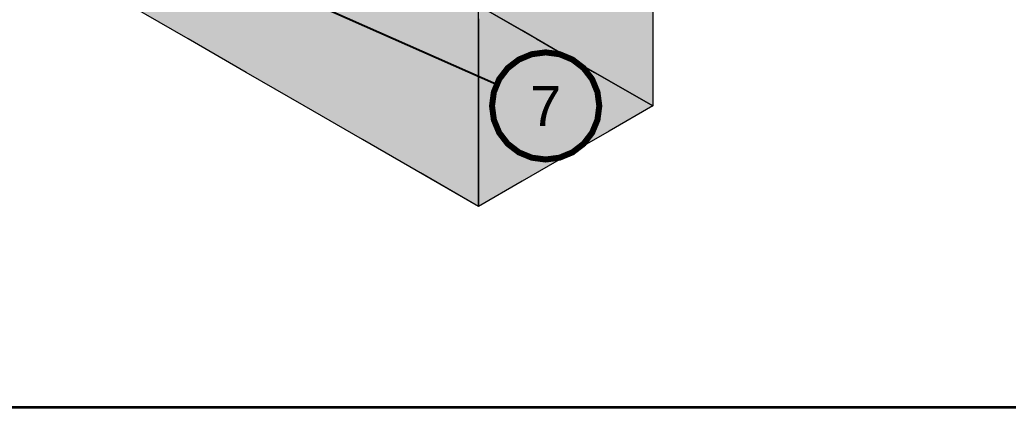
# Model space of a CAD drawing. Header units: metres. Extents: x 0 to 8.41, y 0 to 5.94.
# Drawn here: x 5.866 to 6.603, y 3.43 to 3.719 of the extents above; entities that cross this region are included whole.
import ezdxf
from ezdxf.enums import TextEntityAlignment as Align

# ---------------------------------------------------------------- set-up
doc = ezdxf.new("R2010")
doc.units = ezdxf.units.M
doc.header["$LTSCALE"] = 0.25
doc.layers.add('ISO-3D', color=7, linetype='CONTINUOUS', lineweight=13)
doc.layers.add('ISO-3D-ARISTAS', color=250, linetype='CONTINUOUS', lineweight=13)
doc.layers.add('LLAMADAS-NUM', color=30, linetype='CONTINUOUS', lineweight=25, true_color=0xc05014)
doc.layers.add('PANEL', color=5, linetype='CONTINUOUS', lineweight=35, true_color=0x1f4e79)
doc.styles.get("Standard").update_dxf_attribs({"font": 'arial.ttf'})

msp = doc.modelspace()

# ---------------------------------------------------------------- linework, layer by layer
at = {"layer": 'ISO-3D', "true_color": 0x9e9d98}
for points in [[(6.30583, 3.71875), (6.27335, 3.7375), (6.30583, 3.76375), (6.27335, 3.7825)], [(5.99189, 3.705), (5.94859, 3.73), (5.99189, 3.75167), (5.94859, 3.77667)], [(6.24087, 3.71125), (6.2084, 3.73), (6.24087, 3.75625), (6.2084, 3.775)], [(6.07849, 3.70167), (6.03519, 3.72667), (6.07849, 3.74833), (6.03519, 3.77333)], [(6.15066, 3.70667), (6.12179, 3.72333), (6.15066, 3.75333), (6.12179, 3.77)], [(6.3383, 3.7), (6.30583, 3.71875), (6.3383, 3.745), (6.30583, 3.76375)], [(6.17953, 3.69), (6.15066, 3.70667), (6.17953, 3.73667), (6.15066, 3.75333)], [(6.27335, 3.6925), (6.24087, 3.71125), (6.27335, 3.7375), (6.24087, 3.75625)], [(6.03519, 3.68), (5.99189, 3.705), (6.03519, 3.72667), (5.99189, 3.75167)], [(6.12179, 3.67667), (6.07849, 3.70167), (6.12179, 3.72333), (6.07849, 3.74833)], [(6.30583, 3.67375), (6.27335, 3.6925), (6.30583, 3.71875), (6.27335, 3.7375)], [(6.2084, 3.67333), (6.17953, 3.69), (6.2084, 3.72), (6.17953, 3.73667)], [(6.07849, 3.655), (6.03519, 3.68), (6.07849, 3.70167), (6.03519, 3.72667)], [(6.15066, 3.66), (6.12179, 3.67667), (6.15066, 3.70667), (6.12179, 3.72333)], [(6.3383, 3.655), (6.30583, 3.67375), (6.3383, 3.7), (6.30583, 3.71875)], [(6.12179, 3.63), (6.07849, 3.655), (6.12179, 3.67667), (6.07849, 3.70167)], [(6.17953, 3.64333), (6.15066, 3.66), (6.17953, 3.69), (6.15066, 3.70667)], [(6.2084, 3.62667), (6.17953, 3.64333), (6.2084, 3.67333), (6.17953, 3.69)], [(6.15066, 3.61333), (6.12179, 3.63), (6.15066, 3.66), (6.12179, 3.67667)], [(6.17953, 3.59667), (6.15066, 3.61333), (6.17953, 3.64333), (6.15066, 3.66)], [(6.2084, 3.58), (6.17953, 3.59667), (6.2084, 3.62667), (6.17953, 3.64333)]]:
    msp.add_solid(points, dxfattribs=at)
at = {"layer": 'ISO-3D', "true_color": 0x8e8d88}
for points in [[(6.24087, 3.73375), (6.2084, 3.715), (6.24087, 3.77875), (6.2084, 3.76)], [(6.30583, 3.72625), (6.27335, 3.7075), (6.30583, 3.77125), (6.27335, 3.7525)], [(6.27335, 3.7075), (6.24087, 3.68875), (6.27335, 3.7525), (6.24087, 3.73375)], [(6.3383, 3.7), (6.30583, 3.68125), (6.3383, 3.745), (6.30583, 3.72625)], [(6.24087, 3.68875), (6.2084, 3.67), (6.24087, 3.73375), (6.2084, 3.715)], [(6.30583, 3.68125), (6.27335, 3.6625), (6.30583, 3.72625), (6.27335, 3.7075)], [(6.27335, 3.6625), (6.24087, 3.64375), (6.27335, 3.7075), (6.24087, 3.68875)], [(6.3383, 3.655), (6.30583, 3.63625), (6.3383, 3.7), (6.30583, 3.68125)], [(6.24087, 3.64375), (6.2084, 3.625), (6.24087, 3.68875), (6.2084, 3.67)], [(6.30583, 3.63625), (6.27335, 3.6175), (6.30583, 3.68125), (6.27335, 3.6625)], [(6.27335, 3.6175), (6.24087, 3.59875), (6.27335, 3.6625), (6.24087, 3.64375)], [(6.24087, 3.59875), (6.2084, 3.58), (6.24087, 3.64375), (6.2084, 3.625)]]:
    msp.add_solid(points, dxfattribs=at)
at = {"layer": 'ISO-3D', "true_color": 0xb0aea8}
for points in [[(6.13262, 3.73625), (6.10014, 3.7175), (6.08932, 3.76125), (6.05684, 3.7425)], [(6.2084, 3.73), (6.17592, 3.71125), (6.1651, 3.755), (6.13262, 3.73625)], [(6.02437, 3.72375), (5.99189, 3.705), (5.98107, 3.74875), (5.94859, 3.73)], [(6.10014, 3.7175), (6.06767, 3.69875), (6.05684, 3.7425), (6.02437, 3.72375)], [(6.17592, 3.71125), (6.14345, 3.6925), (6.13262, 3.73625), (6.10014, 3.7175)], [(6.2517, 3.705), (6.21922, 3.68625), (6.2084, 3.73), (6.17592, 3.71125)], [(6.06767, 3.69875), (6.03519, 3.68), (6.02437, 3.72375), (5.99189, 3.705)], [(6.14345, 3.6925), (6.11097, 3.67375), (6.10014, 3.7175), (6.06767, 3.69875)], [(6.21922, 3.68625), (6.18675, 3.6675), (6.17592, 3.71125), (6.14345, 3.6925)], [(6.295, 3.68), (6.26252, 3.66125), (6.2517, 3.705), (6.21922, 3.68625)], [(6.11097, 3.67375), (6.07849, 3.655), (6.06767, 3.69875), (6.03519, 3.68)], [(6.18675, 3.6675), (6.15427, 3.64875), (6.14345, 3.6925), (6.11097, 3.67375)], [(6.26252, 3.66125), (6.23005, 3.6425), (6.21922, 3.68625), (6.18675, 3.6675)], [(6.3383, 3.655), (6.30583, 3.63625), (6.295, 3.68), (6.26252, 3.66125)], [(6.15427, 3.64875), (6.12179, 3.63), (6.11097, 3.67375), (6.07849, 3.655)], [(6.23005, 3.6425), (6.19757, 3.62375), (6.18675, 3.6675), (6.15427, 3.64875)], [(6.30583, 3.63625), (6.27335, 3.6175), (6.26252, 3.66125), (6.23005, 3.6425)], [(6.19757, 3.62375), (6.1651, 3.605), (6.15427, 3.64875), (6.12179, 3.63)], [(6.27335, 3.6175), (6.24087, 3.59875), (6.23005, 3.6425), (6.19757, 3.62375)], [(6.24087, 3.59875), (6.2084, 3.58), (6.19757, 3.62375), (6.1651, 3.605)]]:
    msp.add_solid(points, dxfattribs=at)
at = {"layer": 'ISO-3D-ARISTAS', "color": 250}
for p, q in [((6.2084, 3.715), (6.2084, 3.76)), ((6.3383, 3.745), (6.3383, 3.7)), ((6.3383, 3.745), (6.3383, 3.7)), ((5.99189, 3.705), (5.94859, 3.73)), ((5.99189, 3.705), (5.94859, 3.73)), ((6.24087, 3.71125), (6.2084, 3.73)), ((6.2084, 3.73), (6.2517, 3.705)), ((6.2084, 3.72), (6.2084, 3.67333)), ((6.2084, 3.67), (6.2084, 3.715)), ((6.27335, 3.6925), (6.24087, 3.71125)), ((6.03519, 3.68), (5.99189, 3.705)), ((6.03519, 3.68), (5.99189, 3.705)), ((6.2517, 3.705), (6.295, 3.68)), ((6.3383, 3.7), (6.3383, 3.655)), ((6.3383, 3.7), (6.3383, 3.655)), ((6.30583, 3.67375), (6.27335, 3.6925)), ((6.07849, 3.655), (6.03519, 3.68)), ((6.07849, 3.655), (6.03519, 3.68)), ((6.295, 3.68), (6.3383, 3.655)), ((6.2084, 3.67333), (6.2084, 3.62667)), ((6.3383, 3.655), (6.30583, 3.67375)), ((6.2084, 3.625), (6.2084, 3.67)), ((6.12179, 3.63), (6.07849, 3.655)), ((6.12179, 3.63), (6.07849, 3.655)), ((6.3383, 3.655), (6.30583, 3.63625)), ((6.3383, 3.655), (6.30583, 3.63625)), ((6.30583, 3.63625), (6.27335, 3.6175)), ((6.30583, 3.63625), (6.27335, 3.6175)), ((6.1651, 3.605), (6.12179, 3.63)), ((6.15066, 3.61333), (6.12179, 3.63)), ((6.2084, 3.62667), (6.2084, 3.58)), ((6.2084, 3.58), (6.2084, 3.625)), ((6.17953, 3.59667), (6.15066, 3.61333)), ((6.27335, 3.6175), (6.24087, 3.59875)), ((6.27335, 3.6175), (6.24087, 3.59875)), ((6.2084, 3.58), (6.1651, 3.605)), ((6.24087, 3.59875), (6.2084, 3.58)), ((6.24087, 3.59875), (6.2084, 3.58)), ((6.2084, 3.58), (6.17953, 3.59667))]:
    msp.add_line(p, q, dxfattribs=at)
at = {"layer": 'LLAMADAS-NUM'}
msp.add_line((6.07849, 3.735), (6.22194, 3.67125), dxfattribs=at)
at = {"layer": 'LLAMADAS-NUM', "const_width": 0.0045}
msp.add_lwpolyline([(6.29849, 3.655), (6.29713, 3.66535), (6.29313, 3.675), (6.28678, 3.68328), (6.27849, 3.68964), (6.26885, 3.69364), (6.25849, 3.695), (6.24814, 3.69364), (6.23849, 3.68964), (6.23021, 3.68328), (6.22385, 3.675), (6.21986, 3.66535), (6.21849, 3.655), (6.21986, 3.64465), (6.22385, 3.635), (6.23021, 3.62672), (6.23849, 3.62036), (6.24814, 3.61636), (6.25849, 3.615), (6.26885, 3.61636), (6.27849, 3.62036), (6.28678, 3.62672), (6.29313, 3.635), (6.29713, 3.64465)], close=True, dxfattribs=at)
at = {"layer": 'LLAMADAS-NUM', "true_color": 0xffffff}
for points in [[(6.29849, 3.655), (6.24814, 3.69364), (6.23849, 3.68964)], [(6.29849, 3.655), (6.25849, 3.695), (6.24814, 3.69364)], [(6.29849, 3.655), (6.26885, 3.69364), (6.25849, 3.695)], [(6.29849, 3.655), (6.27849, 3.68964), (6.26885, 3.69364)], [(6.29849, 3.655), (6.23849, 3.68964), (6.23021, 3.68328)], [(6.29849, 3.655), (6.28678, 3.68328), (6.27849, 3.68964)], [(6.29849, 3.655), (6.23021, 3.68328), (6.22385, 3.675)], [(6.29849, 3.655), (6.29313, 3.675), (6.28678, 3.68328)], [(6.29849, 3.655), (6.22385, 3.675), (6.21986, 3.66535)], [(6.29849, 3.655), (6.29713, 3.66535), (6.29313, 3.675)], [(6.29849, 3.655), (6.21986, 3.66535), (6.21849, 3.655)], [(6.29849, 3.655), (6.21849, 3.655), (6.21986, 3.64465)], [(6.29849, 3.655), (6.21986, 3.64465), (6.22385, 3.635)], [(6.29849, 3.655), (6.22385, 3.635), (6.23021, 3.62672)], [(6.29849, 3.655), (6.23021, 3.62672), (6.23849, 3.62036)], [(6.29849, 3.655), (6.23849, 3.62036), (6.24814, 3.61636)], [(6.29849, 3.655), (6.24814, 3.61636), (6.25849, 3.615)], [(6.29849, 3.655), (6.25849, 3.615), (6.26885, 3.61636)], [(6.29849, 3.655), (6.26885, 3.61636), (6.27849, 3.62036)], [(6.29849, 3.655), (6.27849, 3.62036), (6.28678, 3.62672)], [(6.29849, 3.655), (6.28678, 3.62672), (6.29313, 3.635)], [(6.29849, 3.655), (6.29313, 3.635), (6.29713, 3.64465)]]:
    msp.add_solid(points, dxfattribs=at)
at = {"layer": 'PANEL'}
msp.add_lwpolyline([(4.3, 3.43), (8.29, 3.43), (8.29, 5.62), (4.3, 5.62)], close=True, dxfattribs=at)

# ---------------------------------------------------------------- texts
at = {"layer": 'LLAMADAS-NUM'}
msp.add_text('7', height=0.03, dxfattribs=at).set_placement((6.25849, 3.655), align=Align.MIDDLE_CENTER)

doc.saveas('drawing.dxf')
